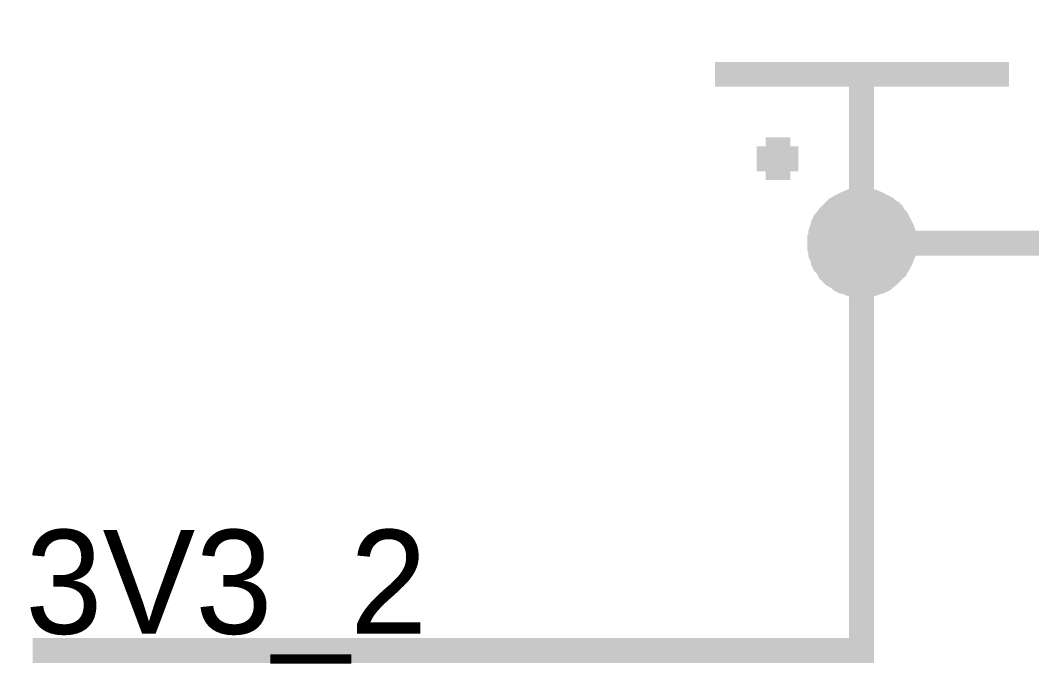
# Model space of a CAD drawing. Header units: millimetres. Extents: x 0 to 13.8, y 0 to 11.8.
# Drawn here: x 10.8209 to 11.3015, y 4.1274 to 4.4333 of the extents above; entities that cross this region are included whole.
import ezdxf

# ---------------------------------------------------------------- set-up
doc = ezdxf.new("R2010")
doc.units = ezdxf.units.MM
doc.header["$MEASUREMENT"] = 0
doc.layers.add('Sheet', color=255, linetype='Continuous')

msp = doc.modelspace()

# ---------------------------------------------------------------- linework, layer by layer
at = {"layer": 'Sheet'}
for points, const_width in [([(10.82677, 4.13368), (11.22056, 4.13368), (11.22056, 4.32727), (11.81102, 4.32727), (11.81102, 4.42737), (12.20481, 4.42737)], 0.0118), ([(11.15089, 4.40753), (11.29068, 4.40753)], 0.0118), ([(11.22056, 4.40753), (11.22056, 4.32727)], 0.0118), ([(11.18087, 4.35726), (11.18087, 4.37754)], 0.0118), ([(11.19057, 4.3674), (11.17073, 4.3674)], 0.0118), ([(11.20072, 4.32727), (11.20072, 4.32815), (11.20072, 4.32947), (11.20116, 4.33036), (11.20116, 4.33124), (11.20116, 4.33212), (11.2016, 4.33344), (11.20204, 4.33432), (11.20248, 4.33521), (11.20248, 4.33609), (11.20292, 4.33697), (11.20336, 4.33785), (11.20424, 4.33873), (11.20469, 4.33918), (11.20513, 4.34006), (11.20601, 4.34094), (11.20645, 4.34138), (11.20733, 4.34226), (11.20777, 4.3427), (11.20865, 4.34359), (11.20954, 4.34403), (11.21042, 4.34447), (11.21086, 4.34491), (11.21174, 4.34535), (11.21262, 4.34579), (11.21351, 4.34623), (11.21483, 4.34667), (11.21571, 4.34711), (11.21659, 4.34711), (11.21747, 4.34711), (11.21836, 4.34755), (11.21968, 4.34755), (11.22056, 4.34755)], 0.0118), ([(11.20072, 4.32727), (11.20072, 4.32815), (11.20072, 4.32947), (11.20116, 4.33036), (11.20116, 4.33124), (11.20116, 4.33212), (11.2016, 4.33344), (11.20204, 4.33432), (11.20248, 4.33521), (11.20248, 4.33609), (11.20292, 4.33697), (11.20336, 4.33785), (11.20424, 4.33873), (11.20469, 4.33918), (11.20513, 4.34006), (11.20601, 4.34094), (11.20645, 4.34138), (11.20733, 4.34226), (11.20777, 4.3427), (11.20865, 4.34359), (11.20954, 4.34403), (11.21042, 4.34447), (11.21086, 4.34491), (11.21174, 4.34535), (11.21262, 4.34579), (11.21351, 4.34623), (11.21483, 4.34667), (11.21571, 4.34711), (11.21659, 4.34711), (11.21747, 4.34711), (11.21836, 4.34755), (11.21968, 4.34755), (11.22056, 4.34755)], 0.0118), ([(11.20072, 4.32727), (11.20072, 4.32815), (11.20072, 4.32947), (11.20116, 4.33036), (11.20116, 4.33124), (11.20116, 4.33212), (11.2016, 4.33344), (11.20204, 4.33432), (11.20248, 4.33521), (11.20248, 4.33609), (11.20292, 4.33697), (11.20336, 4.33785), (11.20424, 4.33873), (11.20469, 4.33918), (11.20513, 4.34006), (11.20601, 4.34094), (11.20645, 4.34138), (11.20733, 4.34226), (11.20777, 4.3427), (11.20865, 4.34359), (11.20954, 4.34403), (11.21042, 4.34447), (11.21086, 4.34491), (11.21174, 4.34535), (11.21262, 4.34579), (11.21351, 4.34623), (11.21483, 4.34667), (11.21571, 4.34711), (11.21659, 4.34711), (11.21747, 4.34711), (11.21836, 4.34755), (11.21968, 4.34755), (11.22056, 4.34755)], 0.0118), ([(11.20072, 4.32727), (11.20072, 4.32815), (11.20072, 4.32947), (11.20116, 4.33036), (11.20116, 4.33124), (11.20116, 4.33212), (11.2016, 4.33344), (11.20204, 4.33432), (11.20248, 4.33521), (11.20248, 4.33609), (11.20292, 4.33697), (11.20336, 4.33785), (11.20424, 4.33873), (11.20469, 4.33918), (11.20513, 4.34006), (11.20601, 4.34094), (11.20645, 4.34138), (11.20733, 4.34226), (11.20777, 4.3427), (11.20865, 4.34359), (11.20954, 4.34403), (11.21042, 4.34447), (11.21086, 4.34491), (11.21174, 4.34535), (11.21262, 4.34579), (11.21351, 4.34623), (11.21483, 4.34667), (11.21571, 4.34711), (11.21659, 4.34711), (11.21747, 4.34711), (11.21836, 4.34755), (11.21968, 4.34755), (11.22056, 4.34755)], 0.0118), ([(11.20072, 4.32727), (11.20072, 4.32815), (11.20072, 4.32947), (11.20116, 4.33036), (11.20116, 4.33124), (11.20116, 4.33212), (11.2016, 4.33344), (11.20204, 4.33432), (11.20248, 4.33521), (11.20248, 4.33609), (11.20292, 4.33697), (11.20336, 4.33785), (11.20424, 4.33873), (11.20469, 4.33918), (11.20513, 4.34006), (11.20601, 4.34094), (11.20645, 4.34138), (11.20733, 4.34226), (11.20777, 4.3427), (11.20865, 4.34359), (11.20954, 4.34403), (11.21042, 4.34447), (11.21086, 4.34491), (11.21174, 4.34535), (11.21262, 4.34579), (11.21351, 4.34623), (11.21483, 4.34667), (11.21571, 4.34711), (11.21659, 4.34711), (11.21747, 4.34711), (11.21836, 4.34755), (11.21968, 4.34755), (11.22056, 4.34755)], 0.0118), ([(11.20072, 4.32727), (11.20072, 4.32815), (11.20072, 4.32947), (11.20116, 4.33036), (11.20116, 4.33124), (11.20116, 4.33212), (11.2016, 4.33344), (11.20204, 4.33432), (11.20248, 4.33521), (11.20248, 4.33609), (11.20292, 4.33697), (11.20336, 4.33785), (11.20424, 4.33873), (11.20469, 4.33918), (11.20513, 4.34006), (11.20601, 4.34094), (11.20645, 4.34138), (11.20733, 4.34226), (11.20777, 4.3427), (11.20865, 4.34359), (11.20954, 4.34403), (11.21042, 4.34447), (11.21086, 4.34491), (11.21174, 4.34535), (11.21262, 4.34579), (11.21351, 4.34623), (11.21483, 4.34667), (11.21571, 4.34711), (11.21659, 4.34711), (11.21747, 4.34711), (11.21836, 4.34755), (11.21968, 4.34755), (11.22056, 4.34755)], 0.0039), ([(11.20072, 4.32727), (11.20072, 4.32815), (11.20072, 4.32947), (11.20116, 4.33036), (11.20116, 4.33124), (11.20116, 4.33212), (11.2016, 4.33344), (11.20204, 4.33432), (11.20248, 4.33521), (11.20248, 4.33609), (11.20292, 4.33697), (11.20336, 4.33785), (11.20424, 4.33873), (11.20469, 4.33918), (11.20513, 4.34006), (11.20601, 4.34094), (11.20645, 4.34138), (11.20733, 4.34226), (11.20777, 4.3427), (11.20865, 4.34359), (11.20954, 4.34403), (11.21042, 4.34447), (11.21086, 4.34491), (11.21174, 4.34535), (11.21262, 4.34579), (11.21351, 4.34623), (11.21483, 4.34667), (11.21571, 4.34711), (11.21659, 4.34711), (11.21747, 4.34711), (11.21836, 4.34755), (11.21968, 4.34755), (11.22056, 4.34755)], 0.0039), ([(11.20072, 4.32727), (11.20072, 4.32815), (11.20072, 4.32947), (11.20116, 4.33036), (11.20116, 4.33124), (11.20116, 4.33212), (11.2016, 4.33344), (11.20204, 4.33432), (11.20248, 4.33521), (11.20248, 4.33609), (11.20292, 4.33697), (11.20336, 4.33785), (11.20424, 4.33873), (11.20469, 4.33918), (11.20513, 4.34006), (11.20601, 4.34094), (11.20645, 4.34138), (11.20733, 4.34226), (11.20777, 4.3427), (11.20865, 4.34359), (11.20954, 4.34403), (11.21042, 4.34447), (11.21086, 4.34491), (11.21174, 4.34535), (11.21262, 4.34579), (11.21351, 4.34623), (11.21483, 4.34667), (11.21571, 4.34711), (11.21659, 4.34711), (11.21747, 4.34711), (11.21836, 4.34755), (11.21968, 4.34755), (11.22056, 4.34755)], 0.0039), ([(11.20072, 4.32727), (11.20072, 4.32815), (11.20072, 4.32947), (11.20116, 4.33036), (11.20116, 4.33124), (11.20116, 4.33212), (11.2016, 4.33344), (11.20204, 4.33432), (11.20248, 4.33521), (11.20248, 4.33609), (11.20292, 4.33697), (11.20336, 4.33785), (11.20424, 4.33873), (11.20469, 4.33918), (11.20513, 4.34006), (11.20601, 4.34094), (11.20645, 4.34138), (11.20733, 4.34226), (11.20777, 4.3427), (11.20865, 4.34359), (11.20954, 4.34403), (11.21042, 4.34447), (11.21086, 4.34491), (11.21174, 4.34535), (11.21262, 4.34579), (11.21351, 4.34623), (11.21483, 4.34667), (11.21571, 4.34711), (11.21659, 4.34711), (11.21747, 4.34711), (11.21836, 4.34755), (11.21968, 4.34755), (11.22056, 4.34755)], 0.0039), ([(11.20072, 4.32727), (11.20072, 4.32815), (11.20072, 4.32947), (11.20116, 4.33036), (11.20116, 4.33124), (11.20116, 4.33212), (11.2016, 4.33344), (11.20204, 4.33432), (11.20248, 4.33521), (11.20248, 4.33609), (11.20292, 4.33697), (11.20336, 4.33785), (11.20424, 4.33873), (11.20469, 4.33918), (11.20513, 4.34006), (11.20601, 4.34094), (11.20645, 4.34138), (11.20733, 4.34226), (11.20777, 4.3427), (11.20865, 4.34359), (11.20954, 4.34403), (11.21042, 4.34447), (11.21086, 4.34491), (11.21174, 4.34535), (11.21262, 4.34579), (11.21351, 4.34623), (11.21483, 4.34667), (11.21571, 4.34711), (11.21659, 4.34711), (11.21747, 4.34711), (11.21836, 4.34755), (11.21968, 4.34755), (11.22056, 4.34755)], 0.0039), ([(11.22056, 4.34755), (11.22056, 4.34755)], 0.0118), ([(11.22056, 4.34755), (11.22144, 4.34755), (11.22277, 4.34755), (11.22365, 4.34711), (11.22453, 4.34711), (11.22541, 4.34711), (11.22673, 4.34667), (11.22762, 4.34623), (11.2285, 4.34579), (11.22938, 4.34535), (11.23026, 4.34491), (11.23114, 4.34447), (11.23203, 4.34403), (11.23247, 4.34359), (11.23335, 4.3427), (11.23423, 4.34226), (11.23467, 4.34138), (11.23555, 4.34094), (11.23599, 4.34006), (11.23688, 4.33918), (11.23732, 4.33873), (11.23776, 4.33785), (11.2382, 4.33697), (11.23864, 4.33609), (11.23908, 4.33521), (11.23952, 4.33432), (11.23996, 4.33344), (11.2404, 4.33212), (11.2404, 4.33124), (11.2404, 4.33036), (11.24085, 4.32947), (11.24085, 4.32815), (11.24085, 4.32727)], 0.0118), ([(11.22056, 4.34755), (11.22056, 4.34755)], 0.0118), ([(11.22056, 4.34755), (11.22144, 4.34755), (11.22277, 4.34755), (11.22365, 4.34711), (11.22453, 4.34711), (11.22541, 4.34711), (11.22673, 4.34667), (11.22762, 4.34623), (11.2285, 4.34579), (11.22938, 4.34535), (11.23026, 4.34491), (11.23114, 4.34447), (11.23203, 4.34403), (11.23247, 4.34359), (11.23335, 4.3427), (11.23423, 4.34226), (11.23467, 4.34138), (11.23555, 4.34094), (11.23599, 4.34006), (11.23688, 4.33918), (11.23732, 4.33873), (11.23776, 4.33785), (11.2382, 4.33697), (11.23864, 4.33609), (11.23908, 4.33521), (11.23952, 4.33432), (11.23996, 4.33344), (11.2404, 4.33212), (11.2404, 4.33124), (11.2404, 4.33036), (11.24085, 4.32947), (11.24085, 4.32815), (11.24085, 4.32727)], 0.0118), ([(11.22056, 4.34755), (11.22056, 4.34755)], 0.0118), ([(11.22056, 4.34755), (11.22144, 4.34755), (11.22277, 4.34755), (11.22365, 4.34711), (11.22453, 4.34711), (11.22541, 4.34711), (11.22673, 4.34667), (11.22762, 4.34623), (11.2285, 4.34579), (11.22938, 4.34535), (11.23026, 4.34491), (11.23114, 4.34447), (11.23203, 4.34403), (11.23247, 4.34359), (11.23335, 4.3427), (11.23423, 4.34226), (11.23467, 4.34138), (11.23555, 4.34094), (11.23599, 4.34006), (11.23688, 4.33918), (11.23732, 4.33873), (11.23776, 4.33785), (11.2382, 4.33697), (11.23864, 4.33609), (11.23908, 4.33521), (11.23952, 4.33432), (11.23996, 4.33344), (11.2404, 4.33212), (11.2404, 4.33124), (11.2404, 4.33036), (11.24085, 4.32947), (11.24085, 4.32815), (11.24085, 4.32727)], 0.0118), ([(11.22056, 4.34755), (11.22056, 4.34755)], 0.0118), ([(11.22056, 4.34755), (11.22144, 4.34755), (11.22277, 4.34755), (11.22365, 4.34711), (11.22453, 4.34711), (11.22541, 4.34711), (11.22673, 4.34667), (11.22762, 4.34623), (11.2285, 4.34579), (11.22938, 4.34535), (11.23026, 4.34491), (11.23114, 4.34447), (11.23203, 4.34403), (11.23247, 4.34359), (11.23335, 4.3427), (11.23423, 4.34226), (11.23467, 4.34138), (11.23555, 4.34094), (11.23599, 4.34006), (11.23688, 4.33918), (11.23732, 4.33873), (11.23776, 4.33785), (11.2382, 4.33697), (11.23864, 4.33609), (11.23908, 4.33521), (11.23952, 4.33432), (11.23996, 4.33344), (11.2404, 4.33212), (11.2404, 4.33124), (11.2404, 4.33036), (11.24085, 4.32947), (11.24085, 4.32815), (11.24085, 4.32727)], 0.0118), ([(11.22056, 4.34755), (11.22056, 4.34755)], 0.0118), ([(11.22056, 4.34755), (11.22144, 4.34755), (11.22277, 4.34755), (11.22365, 4.34711), (11.22453, 4.34711), (11.22541, 4.34711), (11.22673, 4.34667), (11.22762, 4.34623), (11.2285, 4.34579), (11.22938, 4.34535), (11.23026, 4.34491), (11.23114, 4.34447), (11.23203, 4.34403), (11.23247, 4.34359), (11.23335, 4.3427), (11.23423, 4.34226), (11.23467, 4.34138), (11.23555, 4.34094), (11.23599, 4.34006), (11.23688, 4.33918), (11.23732, 4.33873), (11.23776, 4.33785), (11.2382, 4.33697), (11.23864, 4.33609), (11.23908, 4.33521), (11.23952, 4.33432), (11.23996, 4.33344), (11.2404, 4.33212), (11.2404, 4.33124), (11.2404, 4.33036), (11.24085, 4.32947), (11.24085, 4.32815), (11.24085, 4.32727)], 0.0118), ([(11.22056, 4.34755), (11.22056, 4.34755)], 0.0039), ([(11.22056, 4.34755), (11.22144, 4.34755), (11.22277, 4.34755), (11.22365, 4.34711), (11.22453, 4.34711), (11.22541, 4.34711), (11.22673, 4.34667), (11.22762, 4.34623), (11.2285, 4.34579), (11.22938, 4.34535), (11.23026, 4.34491), (11.23114, 4.34447), (11.23203, 4.34403), (11.23247, 4.34359), (11.23335, 4.3427), (11.23423, 4.34226), (11.23467, 4.34138), (11.23555, 4.34094), (11.23599, 4.34006), (11.23688, 4.33918), (11.23732, 4.33873), (11.23776, 4.33785), (11.2382, 4.33697), (11.23864, 4.33609), (11.23908, 4.33521), (11.23952, 4.33432), (11.23996, 4.33344), (11.2404, 4.33212), (11.2404, 4.33124), (11.2404, 4.33036), (11.24085, 4.32947), (11.24085, 4.32815), (11.24085, 4.32727)], 0.0039), ([(11.22056, 4.34755), (11.22056, 4.34755)], 0.0039), ([(11.22056, 4.34755), (11.22144, 4.34755), (11.22277, 4.34755), (11.22365, 4.34711), (11.22453, 4.34711), (11.22541, 4.34711), (11.22673, 4.34667), (11.22762, 4.34623), (11.2285, 4.34579), (11.22938, 4.34535), (11.23026, 4.34491), (11.23114, 4.34447), (11.23203, 4.34403), (11.23247, 4.34359), (11.23335, 4.3427), (11.23423, 4.34226), (11.23467, 4.34138), (11.23555, 4.34094), (11.23599, 4.34006), (11.23688, 4.33918), (11.23732, 4.33873), (11.23776, 4.33785), (11.2382, 4.33697), (11.23864, 4.33609), (11.23908, 4.33521), (11.23952, 4.33432), (11.23996, 4.33344), (11.2404, 4.33212), (11.2404, 4.33124), (11.2404, 4.33036), (11.24085, 4.32947), (11.24085, 4.32815), (11.24085, 4.32727)], 0.0039), ([(11.22056, 4.34755), (11.22056, 4.34755)], 0.0039), ([(11.22056, 4.34755), (11.22144, 4.34755), (11.22277, 4.34755), (11.22365, 4.34711), (11.22453, 4.34711), (11.22541, 4.34711), (11.22673, 4.34667), (11.22762, 4.34623), (11.2285, 4.34579), (11.22938, 4.34535), (11.23026, 4.34491), (11.23114, 4.34447), (11.23203, 4.34403), (11.23247, 4.34359), (11.23335, 4.3427), (11.23423, 4.34226), (11.23467, 4.34138), (11.23555, 4.34094), (11.23599, 4.34006), (11.23688, 4.33918), (11.23732, 4.33873), (11.23776, 4.33785), (11.2382, 4.33697), (11.23864, 4.33609), (11.23908, 4.33521), (11.23952, 4.33432), (11.23996, 4.33344), (11.2404, 4.33212), (11.2404, 4.33124), (11.2404, 4.33036), (11.24085, 4.32947), (11.24085, 4.32815), (11.24085, 4.32727)], 0.0039), ([(11.22056, 4.34755), (11.22056, 4.34755)], 0.0039), ([(11.22056, 4.34755), (11.22144, 4.34755), (11.22277, 4.34755), (11.22365, 4.34711), (11.22453, 4.34711), (11.22541, 4.34711), (11.22673, 4.34667), (11.22762, 4.34623), (11.2285, 4.34579), (11.22938, 4.34535), (11.23026, 4.34491), (11.23114, 4.34447), (11.23203, 4.34403), (11.23247, 4.34359), (11.23335, 4.3427), (11.23423, 4.34226), (11.23467, 4.34138), (11.23555, 4.34094), (11.23599, 4.34006), (11.23688, 4.33918), (11.23732, 4.33873), (11.23776, 4.33785), (11.2382, 4.33697), (11.23864, 4.33609), (11.23908, 4.33521), (11.23952, 4.33432), (11.23996, 4.33344), (11.2404, 4.33212), (11.2404, 4.33124), (11.2404, 4.33036), (11.24085, 4.32947), (11.24085, 4.32815), (11.24085, 4.32727)], 0.0039), ([(11.22056, 4.34755), (11.22056, 4.34755)], 0.0039), ([(11.22056, 4.34755), (11.22144, 4.34755), (11.22277, 4.34755), (11.22365, 4.34711), (11.22453, 4.34711), (11.22541, 4.34711), (11.22673, 4.34667), (11.22762, 4.34623), (11.2285, 4.34579), (11.22938, 4.34535), (11.23026, 4.34491), (11.23114, 4.34447), (11.23203, 4.34403), (11.23247, 4.34359), (11.23335, 4.3427), (11.23423, 4.34226), (11.23467, 4.34138), (11.23555, 4.34094), (11.23599, 4.34006), (11.23688, 4.33918), (11.23732, 4.33873), (11.23776, 4.33785), (11.2382, 4.33697), (11.23864, 4.33609), (11.23908, 4.33521), (11.23952, 4.33432), (11.23996, 4.33344), (11.2404, 4.33212), (11.2404, 4.33124), (11.2404, 4.33036), (11.24085, 4.32947), (11.24085, 4.32815), (11.24085, 4.32727)], 0.0039), ([(11.22056, 4.30743), (11.21968, 4.30743), (11.21836, 4.30743), (11.21747, 4.30787), (11.21659, 4.30787), (11.21571, 4.30787), (11.21483, 4.30831), (11.21351, 4.30875), (11.21262, 4.30919), (11.21174, 4.30919), (11.21086, 4.30963), (11.21042, 4.31007), (11.20954, 4.31095), (11.20865, 4.31139), (11.20777, 4.31184), (11.20733, 4.31272), (11.20645, 4.31316), (11.20601, 4.31404), (11.20513, 4.31448), (11.20469, 4.31536), (11.20424, 4.31624), (11.20336, 4.31713), (11.20292, 4.31757), (11.20248, 4.31845), (11.20248, 4.31933), (11.20204, 4.32021), (11.2016, 4.32154), (11.20116, 4.32242), (11.20116, 4.3233), (11.20116, 4.32418), (11.20072, 4.32506), (11.20072, 4.32639), (11.20072, 4.32727)], 0.0118), ([(11.20072, 4.32727), (11.20072, 4.32727)], 0.0118), ([(11.22056, 4.30743), (11.21968, 4.30743), (11.21836, 4.30743), (11.21747, 4.30787), (11.21659, 4.30787), (11.21571, 4.30787), (11.21483, 4.30831), (11.21351, 4.30875), (11.21262, 4.30919), (11.21174, 4.30919), (11.21086, 4.30963), (11.21042, 4.31007), (11.20954, 4.31095), (11.20865, 4.31139), (11.20777, 4.31184), (11.20733, 4.31272), (11.20645, 4.31316), (11.20601, 4.31404), (11.20513, 4.31448), (11.20469, 4.31536), (11.20424, 4.31624), (11.20336, 4.31713), (11.20292, 4.31757), (11.20248, 4.31845), (11.20248, 4.31933), (11.20204, 4.32021), (11.2016, 4.32154), (11.20116, 4.32242), (11.20116, 4.3233), (11.20116, 4.32418), (11.20072, 4.32506), (11.20072, 4.32639), (11.20072, 4.32727)], 0.0118), ([(11.20072, 4.32727), (11.20072, 4.32727)], 0.0118), ([(11.22056, 4.30743), (11.21968, 4.30743), (11.21836, 4.30743), (11.21747, 4.30787), (11.21659, 4.30787), (11.21571, 4.30787), (11.21483, 4.30831), (11.21351, 4.30875), (11.21262, 4.30919), (11.21174, 4.30919), (11.21086, 4.30963), (11.21042, 4.31007), (11.20954, 4.31095), (11.20865, 4.31139), (11.20777, 4.31184), (11.20733, 4.31272), (11.20645, 4.31316), (11.20601, 4.31404), (11.20513, 4.31448), (11.20469, 4.31536), (11.20424, 4.31624), (11.20336, 4.31713), (11.20292, 4.31757), (11.20248, 4.31845), (11.20248, 4.31933), (11.20204, 4.32021), (11.2016, 4.32154), (11.20116, 4.32242), (11.20116, 4.3233), (11.20116, 4.32418), (11.20072, 4.32506), (11.20072, 4.32639), (11.20072, 4.32727)], 0.0118), ([(11.20072, 4.32727), (11.20072, 4.32727)], 0.0118), ([(11.22056, 4.30743), (11.21968, 4.30743), (11.21836, 4.30743), (11.21747, 4.30787), (11.21659, 4.30787), (11.21571, 4.30787), (11.21483, 4.30831), (11.21351, 4.30875), (11.21262, 4.30919), (11.21174, 4.30919), (11.21086, 4.30963), (11.21042, 4.31007), (11.20954, 4.31095), (11.20865, 4.31139), (11.20777, 4.31184), (11.20733, 4.31272), (11.20645, 4.31316), (11.20601, 4.31404), (11.20513, 4.31448), (11.20469, 4.31536), (11.20424, 4.31624), (11.20336, 4.31713), (11.20292, 4.31757), (11.20248, 4.31845), (11.20248, 4.31933), (11.20204, 4.32021), (11.2016, 4.32154), (11.20116, 4.32242), (11.20116, 4.3233), (11.20116, 4.32418), (11.20072, 4.32506), (11.20072, 4.32639), (11.20072, 4.32727)], 0.0118), ([(11.20072, 4.32727), (11.20072, 4.32727)], 0.0118), ([(11.22056, 4.30743), (11.21968, 4.30743), (11.21836, 4.30743), (11.21747, 4.30787), (11.21659, 4.30787), (11.21571, 4.30787), (11.21483, 4.30831), (11.21351, 4.30875), (11.21262, 4.30919), (11.21174, 4.30919), (11.21086, 4.30963), (11.21042, 4.31007), (11.20954, 4.31095), (11.20865, 4.31139), (11.20777, 4.31184), (11.20733, 4.31272), (11.20645, 4.31316), (11.20601, 4.31404), (11.20513, 4.31448), (11.20469, 4.31536), (11.20424, 4.31624), (11.20336, 4.31713), (11.20292, 4.31757), (11.20248, 4.31845), (11.20248, 4.31933), (11.20204, 4.32021), (11.2016, 4.32154), (11.20116, 4.32242), (11.20116, 4.3233), (11.20116, 4.32418), (11.20072, 4.32506), (11.20072, 4.32639), (11.20072, 4.32727)], 0.0118), ([(11.20072, 4.32727), (11.20072, 4.32727)], 0.0118), ([(11.24085, 4.32727), (11.24085, 4.32639), (11.24085, 4.32506), (11.2404, 4.32418), (11.2404, 4.3233), (11.2404, 4.32242), (11.23996, 4.32154), (11.23952, 4.32021), (11.23908, 4.31933), (11.23864, 4.31845), (11.2382, 4.31757), (11.23776, 4.31713), (11.23732, 4.31624), (11.23688, 4.31536), (11.23599, 4.31448), (11.23555, 4.31404), (11.23467, 4.31316), (11.23423, 4.31272), (11.23335, 4.31184), (11.23247, 4.31139), (11.23203, 4.31095), (11.23114, 4.31007), (11.23026, 4.30963), (11.22938, 4.30919), (11.2285, 4.30919), (11.22762, 4.30875), (11.22673, 4.30831), (11.22541, 4.30787), (11.22453, 4.30787), (11.22365, 4.30787), (11.22277, 4.30743), (11.22144, 4.30743), (11.22056, 4.30743)], 0.0118), ([(11.24085, 4.32727), (11.24085, 4.32639), (11.24085, 4.32506), (11.2404, 4.32418), (11.2404, 4.3233), (11.2404, 4.32242), (11.23996, 4.32154), (11.23952, 4.32021), (11.23908, 4.31933), (11.23864, 4.31845), (11.2382, 4.31757), (11.23776, 4.31713), (11.23732, 4.31624), (11.23688, 4.31536), (11.23599, 4.31448), (11.23555, 4.31404), (11.23467, 4.31316), (11.23423, 4.31272), (11.23335, 4.31184), (11.23247, 4.31139), (11.23203, 4.31095), (11.23114, 4.31007), (11.23026, 4.30963), (11.22938, 4.30919), (11.2285, 4.30919), (11.22762, 4.30875), (11.22673, 4.30831), (11.22541, 4.30787), (11.22453, 4.30787), (11.22365, 4.30787), (11.22277, 4.30743), (11.22144, 4.30743), (11.22056, 4.30743)], 0.0118), ([(11.24085, 4.32727), (11.24085, 4.32639), (11.24085, 4.32506), (11.2404, 4.32418), (11.2404, 4.3233), (11.2404, 4.32242), (11.23996, 4.32154), (11.23952, 4.32021), (11.23908, 4.31933), (11.23864, 4.31845), (11.2382, 4.31757), (11.23776, 4.31713), (11.23732, 4.31624), (11.23688, 4.31536), (11.23599, 4.31448), (11.23555, 4.31404), (11.23467, 4.31316), (11.23423, 4.31272), (11.23335, 4.31184), (11.23247, 4.31139), (11.23203, 4.31095), (11.23114, 4.31007), (11.23026, 4.30963), (11.22938, 4.30919), (11.2285, 4.30919), (11.22762, 4.30875), (11.22673, 4.30831), (11.22541, 4.30787), (11.22453, 4.30787), (11.22365, 4.30787), (11.22277, 4.30743), (11.22144, 4.30743), (11.22056, 4.30743)], 0.0118), ([(11.24085, 4.32727), (11.24085, 4.32639), (11.24085, 4.32506), (11.2404, 4.32418), (11.2404, 4.3233), (11.2404, 4.32242), (11.23996, 4.32154), (11.23952, 4.32021), (11.23908, 4.31933), (11.23864, 4.31845), (11.2382, 4.31757), (11.23776, 4.31713), (11.23732, 4.31624), (11.23688, 4.31536), (11.23599, 4.31448), (11.23555, 4.31404), (11.23467, 4.31316), (11.23423, 4.31272), (11.23335, 4.31184), (11.23247, 4.31139), (11.23203, 4.31095), (11.23114, 4.31007), (11.23026, 4.30963), (11.22938, 4.30919), (11.2285, 4.30919), (11.22762, 4.30875), (11.22673, 4.30831), (11.22541, 4.30787), (11.22453, 4.30787), (11.22365, 4.30787), (11.22277, 4.30743), (11.22144, 4.30743), (11.22056, 4.30743)], 0.0118), ([(11.24085, 4.32727), (11.24085, 4.32639), (11.24085, 4.32506), (11.2404, 4.32418), (11.2404, 4.3233), (11.2404, 4.32242), (11.23996, 4.32154), (11.23952, 4.32021), (11.23908, 4.31933), (11.23864, 4.31845), (11.2382, 4.31757), (11.23776, 4.31713), (11.23732, 4.31624), (11.23688, 4.31536), (11.23599, 4.31448), (11.23555, 4.31404), (11.23467, 4.31316), (11.23423, 4.31272), (11.23335, 4.31184), (11.23247, 4.31139), (11.23203, 4.31095), (11.23114, 4.31007), (11.23026, 4.30963), (11.22938, 4.30919), (11.2285, 4.30919), (11.22762, 4.30875), (11.22673, 4.30831), (11.22541, 4.30787), (11.22453, 4.30787), (11.22365, 4.30787), (11.22277, 4.30743), (11.22144, 4.30743), (11.22056, 4.30743)], 0.0118), ([(11.24085, 4.32727), (11.24085, 4.32727), (11.24085, 4.32727), (11.24085, 4.32727), (11.24085, 4.32727), (11.24085, 4.32727), (11.24085, 4.32727), (11.24085, 4.32727), (11.24085, 4.32727), (11.24085, 4.32727), (11.24085, 4.32727), (11.24085, 4.32727), (11.24085, 4.32727), (11.24085, 4.32727), (11.24085, 4.32727), (11.24085, 4.32727), (11.24085, 4.32727), (11.24085, 4.32727), (11.24085, 4.32727), (11.24085, 4.32727), (11.24085, 4.32727), (11.24085, 4.32727), (11.24085, 4.32727), (11.24085, 4.32727), (11.24085, 4.32727), (11.24085, 4.32727), (11.24085, 4.32727), (11.24085, 4.32727), (11.24085, 4.32727), (11.24085, 4.32727), (11.24085, 4.32727), (11.24085, 4.32727), (11.24085, 4.32727)], 0.0118), ([(11.24085, 4.32727), (11.24085, 4.32727)], 0.0118), ([(11.24085, 4.32727), (11.24085, 4.32727), (11.24085, 4.32727), (11.24085, 4.32727), (11.24085, 4.32727), (11.24085, 4.32727), (11.24085, 4.32727), (11.24085, 4.32727), (11.24085, 4.32727), (11.24085, 4.32727), (11.24085, 4.32727), (11.24085, 4.32727), (11.24085, 4.32727), (11.24085, 4.32727), (11.24085, 4.32727), (11.24085, 4.32727), (11.24085, 4.32727), (11.24085, 4.32727), (11.24085, 4.32727), (11.24085, 4.32727), (11.24085, 4.32727), (11.24085, 4.32727), (11.24085, 4.32727), (11.24085, 4.32727), (11.24085, 4.32727), (11.24085, 4.32727), (11.24085, 4.32727), (11.24085, 4.32727), (11.24085, 4.32727), (11.24085, 4.32727), (11.24085, 4.32727), (11.24085, 4.32727), (11.24085, 4.32727)], 0.0118), ([(11.24085, 4.32727), (11.24085, 4.32727)], 0.0118), ([(11.24085, 4.32727), (11.24085, 4.32727), (11.24085, 4.32727), (11.24085, 4.32727), (11.24085, 4.32727), (11.24085, 4.32727), (11.24085, 4.32727), (11.24085, 4.32727), (11.24085, 4.32727), (11.24085, 4.32727), (11.24085, 4.32727), (11.24085, 4.32727), (11.24085, 4.32727), (11.24085, 4.32727), (11.24085, 4.32727), (11.24085, 4.32727), (11.24085, 4.32727), (11.24085, 4.32727), (11.24085, 4.32727), (11.24085, 4.32727), (11.24085, 4.32727), (11.24085, 4.32727), (11.24085, 4.32727), (11.24085, 4.32727), (11.24085, 4.32727), (11.24085, 4.32727), (11.24085, 4.32727), (11.24085, 4.32727), (11.24085, 4.32727), (11.24085, 4.32727), (11.24085, 4.32727), (11.24085, 4.32727), (11.24085, 4.32727)], 0.0118), ([(11.24085, 4.32727), (11.24085, 4.32727)], 0.0118), ([(11.24085, 4.32727), (11.24085, 4.32727), (11.24085, 4.32727), (11.24085, 4.32727), (11.24085, 4.32727), (11.24085, 4.32727), (11.24085, 4.32727), (11.24085, 4.32727), (11.24085, 4.32727), (11.24085, 4.32727), (11.24085, 4.32727), (11.24085, 4.32727), (11.24085, 4.32727), (11.24085, 4.32727), (11.24085, 4.32727), (11.24085, 4.32727), (11.24085, 4.32727), (11.24085, 4.32727), (11.24085, 4.32727), (11.24085, 4.32727), (11.24085, 4.32727), (11.24085, 4.32727), (11.24085, 4.32727), (11.24085, 4.32727), (11.24085, 4.32727), (11.24085, 4.32727), (11.24085, 4.32727), (11.24085, 4.32727), (11.24085, 4.32727), (11.24085, 4.32727), (11.24085, 4.32727), (11.24085, 4.32727), (11.24085, 4.32727)], 0.0118), ([(11.24085, 4.32727), (11.24085, 4.32727)], 0.0118), ([(11.24085, 4.32727), (11.24085, 4.32727), (11.24085, 4.32727), (11.24085, 4.32727), (11.24085, 4.32727), (11.24085, 4.32727), (11.24085, 4.32727), (11.24085, 4.32727), (11.24085, 4.32727), (11.24085, 4.32727), (11.24085, 4.32727), (11.24085, 4.32727), (11.24085, 4.32727), (11.24085, 4.32727), (11.24085, 4.32727), (11.24085, 4.32727), (11.24085, 4.32727), (11.24085, 4.32727), (11.24085, 4.32727), (11.24085, 4.32727), (11.24085, 4.32727), (11.24085, 4.32727), (11.24085, 4.32727), (11.24085, 4.32727), (11.24085, 4.32727), (11.24085, 4.32727), (11.24085, 4.32727), (11.24085, 4.32727), (11.24085, 4.32727), (11.24085, 4.32727), (11.24085, 4.32727), (11.24085, 4.32727), (11.24085, 4.32727)], 0.0118), ([(11.24085, 4.32727), (11.24085, 4.32727)], 0.0118), ([(11.22056, 4.30743), (11.21968, 4.30743), (11.21836, 4.30743), (11.21747, 4.30787), (11.21659, 4.30787), (11.21571, 4.30787), (11.21483, 4.30831), (11.21351, 4.30875), (11.21262, 4.30919), (11.21174, 4.30919), (11.21086, 4.30963), (11.21042, 4.31007), (11.20954, 4.31095), (11.20865, 4.31139), (11.20777, 4.31184), (11.20733, 4.31272), (11.20645, 4.31316), (11.20601, 4.31404), (11.20513, 4.31448), (11.20469, 4.31536), (11.20424, 4.31624), (11.20336, 4.31713), (11.20292, 4.31757), (11.20248, 4.31845), (11.20248, 4.31933), (11.20204, 4.32021), (11.2016, 4.32154), (11.20116, 4.32242), (11.20116, 4.3233), (11.20116, 4.32418), (11.20072, 4.32506), (11.20072, 4.32639), (11.20072, 4.32727)], 0.0039), ([(11.20072, 4.32727), (11.20072, 4.32727)], 0.0039), ([(11.22056, 4.30743), (11.21968, 4.30743), (11.21836, 4.30743), (11.21747, 4.30787), (11.21659, 4.30787), (11.21571, 4.30787), (11.21483, 4.30831), (11.21351, 4.30875), (11.21262, 4.30919), (11.21174, 4.30919), (11.21086, 4.30963), (11.21042, 4.31007), (11.20954, 4.31095), (11.20865, 4.31139), (11.20777, 4.31184), (11.20733, 4.31272), (11.20645, 4.31316), (11.20601, 4.31404), (11.20513, 4.31448), (11.20469, 4.31536), (11.20424, 4.31624), (11.20336, 4.31713), (11.20292, 4.31757), (11.20248, 4.31845), (11.20248, 4.31933), (11.20204, 4.32021), (11.2016, 4.32154), (11.20116, 4.32242), (11.20116, 4.3233), (11.20116, 4.32418), (11.20072, 4.32506), (11.20072, 4.32639), (11.20072, 4.32727)], 0.0039), ([(11.20072, 4.32727), (11.20072, 4.32727)], 0.0039), ([(11.22056, 4.30743), (11.21968, 4.30743), (11.21836, 4.30743), (11.21747, 4.30787), (11.21659, 4.30787), (11.21571, 4.30787), (11.21483, 4.30831), (11.21351, 4.30875), (11.21262, 4.30919), (11.21174, 4.30919), (11.21086, 4.30963), (11.21042, 4.31007), (11.20954, 4.31095), (11.20865, 4.31139), (11.20777, 4.31184), (11.20733, 4.31272), (11.20645, 4.31316), (11.20601, 4.31404), (11.20513, 4.31448), (11.20469, 4.31536), (11.20424, 4.31624), (11.20336, 4.31713), (11.20292, 4.31757), (11.20248, 4.31845), (11.20248, 4.31933), (11.20204, 4.32021), (11.2016, 4.32154), (11.20116, 4.32242), (11.20116, 4.3233), (11.20116, 4.32418), (11.20072, 4.32506), (11.20072, 4.32639), (11.20072, 4.32727)], 0.0039), ([(11.20072, 4.32727), (11.20072, 4.32727)], 0.0039), ([(11.22056, 4.30743), (11.21968, 4.30743), (11.21836, 4.30743), (11.21747, 4.30787), (11.21659, 4.30787), (11.21571, 4.30787), (11.21483, 4.30831), (11.21351, 4.30875), (11.21262, 4.30919), (11.21174, 4.30919), (11.21086, 4.30963), (11.21042, 4.31007), (11.20954, 4.31095), (11.20865, 4.31139), (11.20777, 4.31184), (11.20733, 4.31272), (11.20645, 4.31316), (11.20601, 4.31404), (11.20513, 4.31448), (11.20469, 4.31536), (11.20424, 4.31624), (11.20336, 4.31713), (11.20292, 4.31757), (11.20248, 4.31845), (11.20248, 4.31933), (11.20204, 4.32021), (11.2016, 4.32154), (11.20116, 4.32242), (11.20116, 4.3233), (11.20116, 4.32418), (11.20072, 4.32506), (11.20072, 4.32639), (11.20072, 4.32727)], 0.0039), ([(11.20072, 4.32727), (11.20072, 4.32727)], 0.0039), ([(11.22056, 4.30743), (11.21968, 4.30743), (11.21836, 4.30743), (11.21747, 4.30787), (11.21659, 4.30787), (11.21571, 4.30787), (11.21483, 4.30831), (11.21351, 4.30875), (11.21262, 4.30919), (11.21174, 4.30919), (11.21086, 4.30963), (11.21042, 4.31007), (11.20954, 4.31095), (11.20865, 4.31139), (11.20777, 4.31184), (11.20733, 4.31272), (11.20645, 4.31316), (11.20601, 4.31404), (11.20513, 4.31448), (11.20469, 4.31536), (11.20424, 4.31624), (11.20336, 4.31713), (11.20292, 4.31757), (11.20248, 4.31845), (11.20248, 4.31933), (11.20204, 4.32021), (11.2016, 4.32154), (11.20116, 4.32242), (11.20116, 4.3233), (11.20116, 4.32418), (11.20072, 4.32506), (11.20072, 4.32639), (11.20072, 4.32727)], 0.0039), ([(11.20072, 4.32727), (11.20072, 4.32727)], 0.0039), ([(11.24085, 4.32727), (11.24085, 4.32639), (11.24085, 4.32506), (11.2404, 4.32418), (11.2404, 4.3233), (11.2404, 4.32242), (11.23996, 4.32154), (11.23952, 4.32021), (11.23908, 4.31933), (11.23864, 4.31845), (11.2382, 4.31757), (11.23776, 4.31713), (11.23732, 4.31624), (11.23688, 4.31536), (11.23599, 4.31448), (11.23555, 4.31404), (11.23467, 4.31316), (11.23423, 4.31272), (11.23335, 4.31184), (11.23247, 4.31139), (11.23203, 4.31095), (11.23114, 4.31007), (11.23026, 4.30963), (11.22938, 4.30919), (11.2285, 4.30919), (11.22762, 4.30875), (11.22673, 4.30831), (11.22541, 4.30787), (11.22453, 4.30787), (11.22365, 4.30787), (11.22277, 4.30743), (11.22144, 4.30743), (11.22056, 4.30743)], 0.0039), ([(11.24085, 4.32727), (11.24085, 4.32639), (11.24085, 4.32506), (11.2404, 4.32418), (11.2404, 4.3233), (11.2404, 4.32242), (11.23996, 4.32154), (11.23952, 4.32021), (11.23908, 4.31933), (11.23864, 4.31845), (11.2382, 4.31757), (11.23776, 4.31713), (11.23732, 4.31624), (11.23688, 4.31536), (11.23599, 4.31448), (11.23555, 4.31404), (11.23467, 4.31316), (11.23423, 4.31272), (11.23335, 4.31184), (11.23247, 4.31139), (11.23203, 4.31095), (11.23114, 4.31007), (11.23026, 4.30963), (11.22938, 4.30919), (11.2285, 4.30919), (11.22762, 4.30875), (11.22673, 4.30831), (11.22541, 4.30787), (11.22453, 4.30787), (11.22365, 4.30787), (11.22277, 4.30743), (11.22144, 4.30743), (11.22056, 4.30743)], 0.0039), ([(11.24085, 4.32727), (11.24085, 4.32639), (11.24085, 4.32506), (11.2404, 4.32418), (11.2404, 4.3233), (11.2404, 4.32242), (11.23996, 4.32154), (11.23952, 4.32021), (11.23908, 4.31933), (11.23864, 4.31845), (11.2382, 4.31757), (11.23776, 4.31713), (11.23732, 4.31624), (11.23688, 4.31536), (11.23599, 4.31448), (11.23555, 4.31404), (11.23467, 4.31316), (11.23423, 4.31272), (11.23335, 4.31184), (11.23247, 4.31139), (11.23203, 4.31095), (11.23114, 4.31007), (11.23026, 4.30963), (11.22938, 4.30919), (11.2285, 4.30919), (11.22762, 4.30875), (11.22673, 4.30831), (11.22541, 4.30787), (11.22453, 4.30787), (11.22365, 4.30787), (11.22277, 4.30743), (11.22144, 4.30743), (11.22056, 4.30743)], 0.0039), ([(11.24085, 4.32727), (11.24085, 4.32639), (11.24085, 4.32506), (11.2404, 4.32418), (11.2404, 4.3233), (11.2404, 4.32242), (11.23996, 4.32154), (11.23952, 4.32021), (11.23908, 4.31933), (11.23864, 4.31845), (11.2382, 4.31757), (11.23776, 4.31713), (11.23732, 4.31624), (11.23688, 4.31536), (11.23599, 4.31448), (11.23555, 4.31404), (11.23467, 4.31316), (11.23423, 4.31272), (11.23335, 4.31184), (11.23247, 4.31139), (11.23203, 4.31095), (11.23114, 4.31007), (11.23026, 4.30963), (11.22938, 4.30919), (11.2285, 4.30919), (11.22762, 4.30875), (11.22673, 4.30831), (11.22541, 4.30787), (11.22453, 4.30787), (11.22365, 4.30787), (11.22277, 4.30743), (11.22144, 4.30743), (11.22056, 4.30743)], 0.0039), ([(11.24085, 4.32727), (11.24085, 4.32639), (11.24085, 4.32506), (11.2404, 4.32418), (11.2404, 4.3233), (11.2404, 4.32242), (11.23996, 4.32154), (11.23952, 4.32021), (11.23908, 4.31933), (11.23864, 4.31845), (11.2382, 4.31757), (11.23776, 4.31713), (11.23732, 4.31624), (11.23688, 4.31536), (11.23599, 4.31448), (11.23555, 4.31404), (11.23467, 4.31316), (11.23423, 4.31272), (11.23335, 4.31184), (11.23247, 4.31139), (11.23203, 4.31095), (11.23114, 4.31007), (11.23026, 4.30963), (11.22938, 4.30919), (11.2285, 4.30919), (11.22762, 4.30875), (11.22673, 4.30831), (11.22541, 4.30787), (11.22453, 4.30787), (11.22365, 4.30787), (11.22277, 4.30743), (11.22144, 4.30743), (11.22056, 4.30743)], 0.0039), ([(11.24085, 4.32727), (11.24085, 4.32727), (11.24085, 4.32727), (11.24085, 4.32727), (11.24085, 4.32727), (11.24085, 4.32727), (11.24085, 4.32727), (11.24085, 4.32727), (11.24085, 4.32727), (11.24085, 4.32727), (11.24085, 4.32727), (11.24085, 4.32727), (11.24085, 4.32727), (11.24085, 4.32727), (11.24085, 4.32727), (11.24085, 4.32727), (11.24085, 4.32727), (11.24085, 4.32727), (11.24085, 4.32727), (11.24085, 4.32727), (11.24085, 4.32727), (11.24085, 4.32727), (11.24085, 4.32727), (11.24085, 4.32727), (11.24085, 4.32727), (11.24085, 4.32727), (11.24085, 4.32727), (11.24085, 4.32727), (11.24085, 4.32727), (11.24085, 4.32727), (11.24085, 4.32727), (11.24085, 4.32727), (11.24085, 4.32727)], 0.0039), ([(11.24085, 4.32727), (11.24085, 4.32727)], 0.0039), ([(11.24085, 4.32727), (11.24085, 4.32727), (11.24085, 4.32727), (11.24085, 4.32727), (11.24085, 4.32727), (11.24085, 4.32727), (11.24085, 4.32727), (11.24085, 4.32727), (11.24085, 4.32727), (11.24085, 4.32727), (11.24085, 4.32727), (11.24085, 4.32727), (11.24085, 4.32727), (11.24085, 4.32727), (11.24085, 4.32727), (11.24085, 4.32727), (11.24085, 4.32727), (11.24085, 4.32727), (11.24085, 4.32727), (11.24085, 4.32727), (11.24085, 4.32727), (11.24085, 4.32727), (11.24085, 4.32727), (11.24085, 4.32727), (11.24085, 4.32727), (11.24085, 4.32727), (11.24085, 4.32727), (11.24085, 4.32727), (11.24085, 4.32727), (11.24085, 4.32727), (11.24085, 4.32727), (11.24085, 4.32727), (11.24085, 4.32727)], 0.0039), ([(11.24085, 4.32727), (11.24085, 4.32727)], 0.0039), ([(11.24085, 4.32727), (11.24085, 4.32727), (11.24085, 4.32727), (11.24085, 4.32727), (11.24085, 4.32727), (11.24085, 4.32727), (11.24085, 4.32727), (11.24085, 4.32727), (11.24085, 4.32727), (11.24085, 4.32727), (11.24085, 4.32727), (11.24085, 4.32727), (11.24085, 4.32727), (11.24085, 4.32727), (11.24085, 4.32727), (11.24085, 4.32727), (11.24085, 4.32727), (11.24085, 4.32727), (11.24085, 4.32727), (11.24085, 4.32727), (11.24085, 4.32727), (11.24085, 4.32727), (11.24085, 4.32727), (11.24085, 4.32727), (11.24085, 4.32727), (11.24085, 4.32727), (11.24085, 4.32727), (11.24085, 4.32727), (11.24085, 4.32727), (11.24085, 4.32727), (11.24085, 4.32727), (11.24085, 4.32727), (11.24085, 4.32727)], 0.0039), ([(11.24085, 4.32727), (11.24085, 4.32727)], 0.0039), ([(11.24085, 4.32727), (11.24085, 4.32727), (11.24085, 4.32727), (11.24085, 4.32727), (11.24085, 4.32727), (11.24085, 4.32727), (11.24085, 4.32727), (11.24085, 4.32727), (11.24085, 4.32727), (11.24085, 4.32727), (11.24085, 4.32727), (11.24085, 4.32727), (11.24085, 4.32727), (11.24085, 4.32727), (11.24085, 4.32727), (11.24085, 4.32727), (11.24085, 4.32727), (11.24085, 4.32727), (11.24085, 4.32727), (11.24085, 4.32727), (11.24085, 4.32727), (11.24085, 4.32727), (11.24085, 4.32727), (11.24085, 4.32727), (11.24085, 4.32727), (11.24085, 4.32727), (11.24085, 4.32727), (11.24085, 4.32727), (11.24085, 4.32727), (11.24085, 4.32727), (11.24085, 4.32727), (11.24085, 4.32727), (11.24085, 4.32727)], 0.0039), ([(11.24085, 4.32727), (11.24085, 4.32727)], 0.0039), ([(11.24085, 4.32727), (11.24085, 4.32727), (11.24085, 4.32727), (11.24085, 4.32727), (11.24085, 4.32727), (11.24085, 4.32727), (11.24085, 4.32727), (11.24085, 4.32727), (11.24085, 4.32727), (11.24085, 4.32727), (11.24085, 4.32727), (11.24085, 4.32727), (11.24085, 4.32727), (11.24085, 4.32727), (11.24085, 4.32727), (11.24085, 4.32727), (11.24085, 4.32727), (11.24085, 4.32727), (11.24085, 4.32727), (11.24085, 4.32727), (11.24085, 4.32727), (11.24085, 4.32727), (11.24085, 4.32727), (11.24085, 4.32727), (11.24085, 4.32727), (11.24085, 4.32727), (11.24085, 4.32727), (11.24085, 4.32727), (11.24085, 4.32727), (11.24085, 4.32727), (11.24085, 4.32727), (11.24085, 4.32727), (11.24085, 4.32727)], 0.0039), ([(11.24085, 4.32727), (11.24085, 4.32727)], 0.0039)]:
    msp.add_lwpolyline(points, dxfattribs=dict(at, const_width=const_width))
at = {"layer": 'Sheet', "const_width": 0.02}
msp.add_lwpolyline([(11.21047, 4.32756, 1), (11.23047, 4.32756, 1)], format="xyb", close=True, dxfattribs=at)

# ---------------------------------------------------------------- texts
at = {"layer": 'Sheet'}
msp.add_text('3V3_2', height=0.049389, dxfattribs=at).set_placement((10.82324, 4.14162))

doc.saveas('drawing.dxf')
